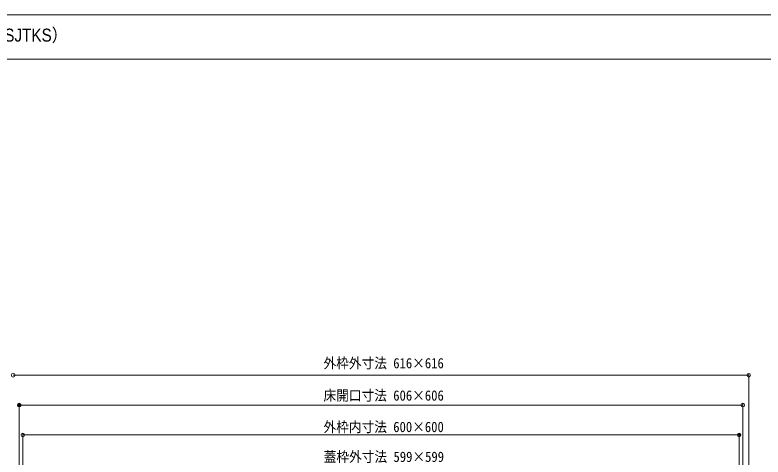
# Model space of a CAD drawing. Units: millimetres, scale not verified. Extents: x -800 to 800, y -554 to 554.
# Drawn here: x -249 to 378, y 184 to 554 of the extents above; entities that cross this region are included whole.
import ezdxf
from ezdxf.enums import TextEntityAlignment as Align

# ---------------------------------------------------------------- set-up
doc = ezdxf.new("R2010")
doc.units = ezdxf.units.MM
doc.header["$LTSCALE"] = 5
doc.header["$PDMODE"] = 32
doc.header["$PDSIZE"] = 2.5
doc.layers.add('0-0_moji', color=2, linetype='Continuous')
doc.layers.add('0-6_DEFPOINTS', color=7, linetype='Continuous')
for name, color, linetype, lineweight in [('0-1_zumenwaku', 6, 'Continuous', 9), ('0-4_SUNPO', 1, 'Continuous', 9), ('0-5_0', 7, 'Continuous', 9)]:
    doc.layers.add(name, color=color, linetype=linetype, lineweight=lineweight)
doc.styles.add('ＭＳ ゴシック', font='')
doc.styles.add('ＭＳ Ｐゴシック', font='')
doc.styles.get('ＭＳ ゴシック').set_extended_font_data('MS Gothic')
doc.styles.get('ＭＳ Ｐゴシック').set_extended_font_data('MS PGothic')

# ---------------------------------------------------------------- blocks, each defined once
blk = doc.blocks.new('_ORIGIN')
at = {"layer": '0-5_0', "color": 1}
blk.add_line((0, 0), (-5, 0), dxfattribs=at)
blk.add_circle((0, 0), 2.5, dxfattribs=at)

msp = doc.modelspace()

# ---------------------------------------------------------------- linework, layer by layer
at = {"layer": '0-1_zumenwaku'}
msp.add_line((-799.144, 516.97), (516.054, 516.97), dxfattribs=at)
msp.add_lwpolyline([(-799.944, -553.982), (800.054, -553.982), (800.054, 554.017), (-799.944, 554.017)], close=True, dxfattribs=at)
at = {"layer": '0-4_SUNPO'}
for p, q in [((362.668, 252.359), (-247.332, 252.359)), ((365.668, 87.423), (365.668, 253.859)), ((-245.332, 87.423), (-245.332, 228.859)), ((357.668, 227.359), (-242.332, 227.359)), ((360.668, 87.423), (360.668, 228.859)), ((-242.332, 89.023), (-242.332, 203.859)), ((-239.332, 202.359), (354.668, 202.359)), ((357.668, 89.023), (357.668, 203.859))]:
    msp.add_line(p, q, dxfattribs=at)
at = {"layer": '0-6_DEFPOINTS'}
for p in [(-245.332, 227.359), (357.668, 202.359)]:
    msp.add_point(p, dxfattribs=at)

# ---------------------------------------------------------------- block references
at = {"layer": '0-4_SUNPO', "xscale": 0.6, "yscale": 0.6, "rotation": 180}
for p in [(-250.332, 252.359), (-245.332, 227.359), (-242.332, 202.359)]:
    msp.add_blockref('_ORIGIN', p, dxfattribs=at)
at = {"layer": '0-4_SUNPO', "xscale": 0.6, "yscale": 0.6}
for p in [(365.668, 252.359), (360.668, 227.359), (357.668, 202.359)]:
    msp.add_blockref('_ORIGIN', p, dxfattribs=at)

# ---------------------------------------------------------------- texts
at = {"layer": '0-0_moji', "style": 'ＭＳ Ｐゴシック', "width": 0.9}
msp.add_text('断熱床下収納庫（深型）\u3000600タイプ （6DBJ/6DSJ）、TKスペーサー仕様（6DBJTKS/6DSJTKS） ', height=10.85, dxfattribs=at).set_placement((-787.334, 528.466), align=Align.BOTTOM_LEFT)
at = {"layer": '0-4_SUNPO', "color": 2, "style": 'ＭＳ ゴシック', "width": 0.9}
for s, p in [('外枠外寸法 616×616', (9.531, 255.586)), ('床開口寸法 606×606', (9.531, 228.512)), ('外枠内寸法 600×600', (9.531, 202.194)), ('蓋枠外寸法 599×599', (9.702, 177.194))]:
    msp.add_text(s, height=8.651, dxfattribs=at).set_placement(p, align=Align.BOTTOM_LEFT)

doc.saveas('drawing.dxf')
